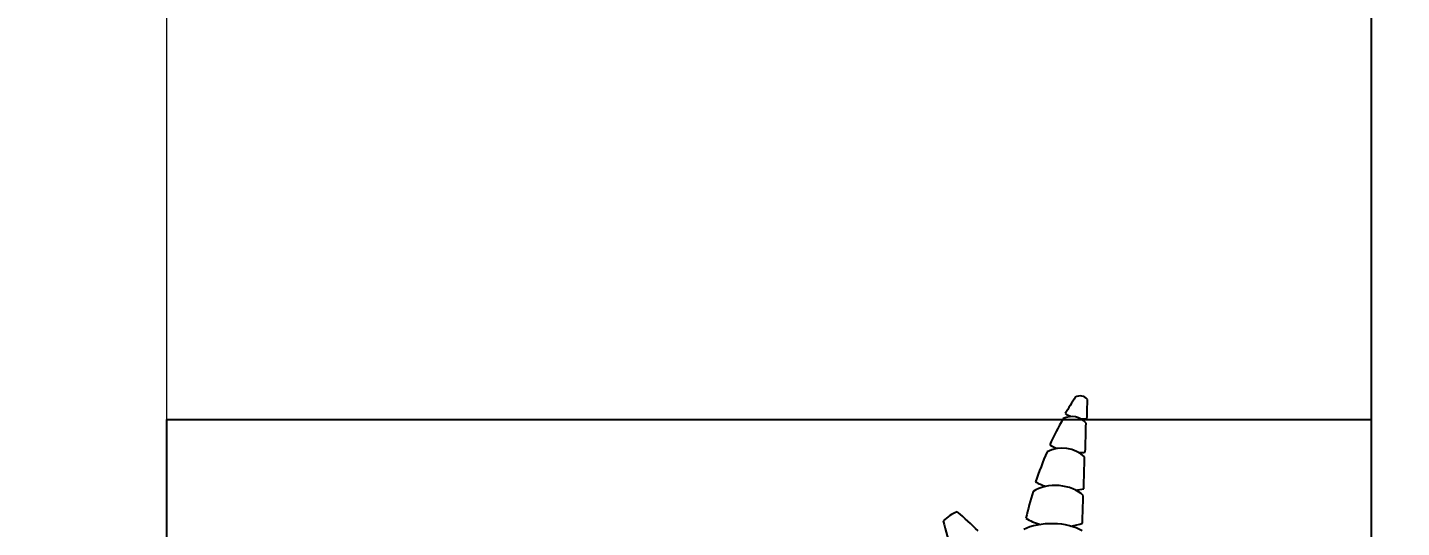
# Model space of a CAD drawing. Header units: millimetres. Extents: x -343543 to 400519, y -115663 to 104219.
# Drawn here: x -150622 to -149938, y -32879 to -32630 of the extents above; entities that cross this region are included whole.
import ezdxf

# ---------------------------------------------------------------- set-up
doc = ezdxf.new("R2010")
doc.units = ezdxf.units.MM
doc.layers.get('0').update_dxf_attribs({"color": 231, "lineweight": 0})
doc.layers.get('DefPoints').update_dxf_attribs({"color": 191})
for name, color, linetype, lineweight in [('A-PATT', 252, 'Continuous', 9), ('A-SYMBOLS', 10, 'Continuous', 13), ('kata_dim', 231, 'Continuous', 0)]:
    doc.layers.add(name, color=color, linetype=linetype, lineweight=lineweight)
for name, color, linetype in [('XREF MAT BANG NOI THAT$0$FF-Plants', 8, 'Continuous'), ('XREF MAT BANG TUONG XAY$0$A-FNSH', 8, 'Continuous'), ('XREF MAT BANG TUONG XAY$0$A-FURN', 8, 'Continuous')]:
    doc.layers.add(name, color=color, linetype=linetype)
doc.styles.add('SM-DIMTEXT', font='SME.shx', dxfattribs={"width": 0.7})
doc.dimstyles.new('SDIM-100', dxfattribs={"dimscale": 100, "dimtxt": 2, "dimasz": 0.6, "dimexe": 0.6, "dimexo": 0.2, "dimgap": 0.5, "dimtad": 1, "dimdec": 0, "dimzin": 12, "dimtxsty": 'SM-DIMTEXT', "dimblk": 'ARCHTICK', "dimblk1": 'ARCHTICK', "dimblk2": 'ARCHTICK', "dimcen": 0.12, "dimdle": 0.6, "dimclrd": 7, "dimclre": 8, "dimadec": 0, "dimazin": 3, "dimtfac": 2, "dimtix": 1, "dimtmove": 1, "dimatfit": 3, "dimfxl": 1, "dimtzin": 0, "dimarcsym": 1})

# ---------------------------------------------------------------- blocks, each defined once
blk = doc.blocks.new('XREF MAT BANG NOI THAT$0$YLD.Studio-03-28')
at = {"layer": 'XREF MAT BANG NOI THAT$0$FF-Plants', "color": 8}
for centre, major_axis, ratio, start_param, end_param in [((-167.93, 314.89), (-4.41, 4.15), 0.874189, -0.631907, 0.605204), ((-17.16, 382.24), (160.18, 56.52), 1, 3.202232, 3.258797), ((-3805.39, -4820.75), (3697.77, 5097.06), 1, 0.010517, 0.012058), ((-167.93, 314.89), (7.33, 7.53), 0.490947, -1.435337, -1.122828), ((-167.93, 314.89), (7.33, 7.53), 0.490947, 4.036545, 4.390012), ((-158.94, 303.71), (-1.27, 9.62), 0.959793, -0.027203, 1.298202), ((-3804.47, -4821.9), (-5351.81, 3318.39), 1, 4.647902, 4.650212), ((-16.24, 381.09), (-165.27, 39.2), 1, 0.696456, 0.783287), ((-146.73, 290.5), (8.37, 11.22), 0.800189, 0.718999, 2.201301), ((-158.94, 303.71), (11.45, 11.76), 0.490947, -1.242361, -1.031338), ((-3803.62, -4822.84), (-5285.14, 3423.57), 1, 4.664988, 4.667502), ((-158.94, 303.71), (11.45, 11.76), 0.490947, 4.082683, 4.366363), ((-15.39, 380.15), (163.44, 46.24), 1, 3.430249, 3.524537), ((-133.26, 277.48), (9.71, 13.37), 0.671515, 0.638476, 2.368728), ((-146.73, 290.5), (12.65, 14.6), 0.490947, -1.176481, -0.937354), ((-3802.7, -4823.64), (3748.2, 5060.09), 1, 0.012815, 0.015), ((-120.03, 266.01), (10.87, 15.97), 0.490947, 0.678699, 2.38936), ((-133.26, 277.48), (11.78, 15.31), 0.490947, -1.152148, -0.795463), ((-146.73, 290.5), (12.65, 14.6), 0.490947, 3.989504, 4.318421), ((-14.47, 379.35), (-167.56, 27.83), 1, 0.84524, 0.926651), ((-133.26, 277.48), (11.78, 15.31), 0.490947, 3.847362, 4.32554), ((-141.91, 231.11), (17.04, 5.05), 1, 2.602097, 3.077178), ((-114.8, 77.71), (158.16, 43.13), 1, 1.492263, 1.578396), ((-55.75, 518.68), (-309.33, 1.14), 1, 1.233335, 1.283195)]:
    blk.add_ellipse(centre, major_axis=major_axis, ratio=ratio, start_param=start_param, end_param=end_param, dxfattribs=at)
blk = doc.blocks.new('XREF MAT BANG NOI THAT')
at = {"color": 8}
for points in [[(31379.97, -30825), (30779.97, -30825), (30779.97, -32825), (31379.97, -32825)], [(30779.97, -37785), (31379.97, -37785), (31379.97, -32825), (30779.97, -32825)]]:
    blk.add_lwpolyline(points, close=True, dxfattribs=at)
at = {"color": 8, "rotation": 303.9419082109779}
blk.add_blockref('XREF MAT BANG NOI THAT$0$YLD.Studio-03-28', (31067.25, -33134.28), dxfattribs=at)
blk = doc.blocks.new('01.Xref _MB T1')
at = {"layer": 'XREF MAT BANG TUONG XAY$0$A-FNSH', "color": 8}
blk.add_lwpolyline([(31604.97181, -41745.00014), (31379.9718, -41745.00039), (31379.9718, -40315.00001), (31189.99022, -40315.00001), (31189.99022, -39785.00001), (31379.98019, -39785.00004), (31379.98092, -35715.00001), (31189.99023, -35715.00001), (31189.99023, -35285.00001), (31379.98015, -35285.00001), (31379.96933, -30914.99949), (31289.99246, -30914.99918), (31289.98296, -30824.99967), (25501.66726, -30824.99964), (25501.67699, -30504.99947)], dxfattribs=at)
at = {"layer": 'XREF MAT BANG TUONG XAY$0$A-FURN', "color": 8}
blk.add_lwpolyline([(30779.97428, -37784.99675), (31379.97428, -37784.99675), (31379.97428, -32824.99642), (30779.97428, -32824.99642)], close=True, dxfattribs=at)
at = {"layer": 'A-PATT', "color": 8}
blk.add_blockref('XREF MAT BANG NOI THAT', (0, 0), dxfattribs=at)
blk = doc.blocks.new('_ArchTick')
at = {"color": 0, "linetype": 'ByBlock', "const_width": 0.15}
blk.add_lwpolyline([(-0.5, -0.5), (0.5, 0.5)], dxfattribs=at)
blk = doc.blocks.new('*D378')
at = {"layer": 'DefPoints', "color": 0, "linetype": 'Continuous', "ltscale": 1000, "transparency": 16777216}
for p in [(-149953.11, -32229.06), (-149953.11, -32669.02), (-152978.07, -33119.99)]:
    blk.add_point(p, dxfattribs=at)
at = {"layer": 'kata_dim', "color": 8, "linetype": 'Continuous', "lineweight": -2, "ltscale": 1000, "transparency": 16777216}
for p, q in [((-152978.07, -33099.99), (-152978.07, -32169.06)), ((-149953.11, -32649.02), (-149953.11, -32169.06))]:
    blk.add_line(p, q, dxfattribs=at)
at = {"layer": 'kata_dim', "color": 7, "linetype": 'Continuous', "lineweight": -2, "ltscale": 1000, "transparency": 16777216}
blk.add_line((-153038.07, -32229.06), (-149893.11, -32229.06), dxfattribs=at)
at = {"layer": 'kata_dim', "color": 7, "linetype": 'Continuous', "lineweight": -2, "ltscale": 1000, "transparency": 16777216, "xscale": 60, "yscale": 60, "zscale": 60, "rotation": 180}
blk.add_blockref('_ArchTick', (-152978.07, -32229.06), dxfattribs=at)
at = {"layer": 'kata_dim', "color": 7, "linetype": 'Continuous', "lineweight": -2, "ltscale": 1000, "transparency": 16777216, "xscale": 60, "yscale": 60, "zscale": 60}
blk.add_blockref('_ArchTick', (-149953.11, -32229.06), dxfattribs=at)
at = {"layer": 'kata_dim', "color": 0, "linetype": 'Continuous', "ltscale": 1000, "transparency": 16777216, "insert": (-151465.59, -32079.06), "char_height": 200, "attachment_point": 5, "style": 'SM-DIMTEXT'}
blk.add_mtext('3025', dxfattribs=at)

msp = doc.modelspace()

# ---------------------------------------------------------------- block references
at = {"layer": 'A-SYMBOLS'}
msp.add_blockref('01.Xref _MB T1', (-181333.08, 0), dxfattribs=at)

# ---------------------------------------------------------------- next in the draw order: dimensions: what is measured, and where the dimension line sits
at = {"layer": 'kata_dim', "linetype": 'Continuous', "ltscale": 1000}
dim = msp.add_linear_dim(base=(-149953.11, -32229.06), p1=(-152978.07, -33119.99), p2=(-149953.11, -32669.02), dimstyle='SDIM-100', dxfattribs=at)
dim.commit()
dim.dimension.update_dxf_attribs({"geometry": '*D378', "text_midpoint": (-151465.59, -32079.06)})

doc.saveas('drawing.dxf')
